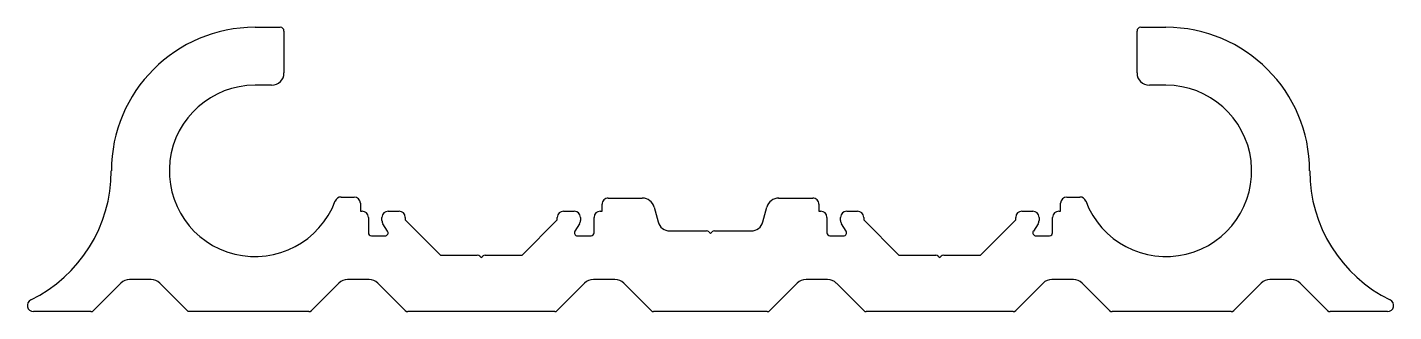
# Model space of a CAD drawing. Extents: x 3 to 114, y 3 to 26.
import ezdxf

# ---------------------------------------------------------------- set-up
doc = ezdxf.new("R2010")
doc.units = 0
doc.layers.get('0').update_dxf_attribs({"linetype": 'CONTINUOUS'})

msp = doc.modelspace()

# ---------------------------------------------------------------- linework, layer by layer
for p, q in [((21.49, 25.66), (23.54, 25.66)), ((93.34, 25.66), (95.39, 25.66)), ((23.84, 25.36), (23.84, 21.96)), ((93.04, 21.96), (93.04, 25.36)), ((22.84, 20.96), (21.49, 20.96)), ((95.39, 20.96), (94.04, 20.96)), ((28.47, 11.89), (29.54, 11.89)), ((30.04, 11.39), (30.04, 10.74)), ((49.65, 10.74), (49.65, 11.3)), ((50.15, 11.8), (52.91, 11.8)), ((63.97, 11.8), (66.73, 11.8)), ((67.23, 11.3), (67.23, 10.74)), ((86.84, 10.74), (86.84, 11.39)), ((87.34, 11.89), (88.41, 11.89)), ((30.04, 10.74), (30.19, 10.74)), ((30.69, 10.24), (30.69, 8.99)), ((31.79, 9.98), (31.79, 10.24)), ((32.29, 10.74), (33.18, 10.74)), ((33.68, 10.24), (33.68, 10.03)), ((33.68, 10.03), (36.54, 7.18)), ((43.15, 7.18), (46.01, 10.03)), ((46.01, 10.03), (46.01, 10.24)), ((46.51, 10.74), (47.39, 10.74)), ((47.89, 10.24), (47.89, 9.98)), ((49, 8.99), (49, 10.24)), ((49.5, 10.74), (49.65, 10.74)), ((53.87, 11.06), (54.19, 9.88)), ((62.69, 9.88), (63.01, 11.06)), ((67.23, 10.74), (67.38, 10.74)), ((67.88, 10.24), (67.88, 8.99)), ((68.99, 9.98), (68.99, 10.24)), ((69.49, 10.74), (70.37, 10.74)), ((70.87, 10.24), (70.87, 10.03)), ((70.87, 10.03), (73.73, 7.18)), ((80.35, 7.18), (83.2, 10.03)), ((83.2, 10.03), (83.2, 10.24)), ((83.7, 10.74), (84.59, 10.74)), ((85.09, 10.24), (85.09, 9.98)), ((86.19, 8.99), (86.19, 10.24)), ((86.69, 10.74), (86.84, 10.74)), ((32.25, 9.12), (31.87, 9.71)), ((47.82, 9.71), (47.44, 9.12)), ((55.15, 9.14), (58.12, 9.14)), ((58.33, 9.05), (58.44, 8.94)), ((58.44, 8.94), (58.55, 9.05)), ((58.77, 9.14), (61.73, 9.14)), ((69.44, 9.12), (69.07, 9.71)), ((85.01, 9.71), (84.63, 9.12)), ((30.94, 8.74), (32.04, 8.74)), ((47.65, 8.74), (48.75, 8.74)), ((68.13, 8.74), (69.23, 8.74)), ((84.84, 8.74), (85.94, 8.74)), ((36.54, 7.18), (39.52, 7.18)), ((39.73, 7.09), (39.84, 6.98)), ((39.84, 6.98), (39.96, 7.09)), ((40.17, 7.18), (43.15, 7.18)), ((73.73, 7.18), (76.71, 7.18)), ((76.92, 7.09), (77.04, 6.98)), ((77.04, 6.98), (77.15, 7.09)), ((77.36, 7.18), (80.35, 7.18)), ((10.61, 4.89), (8.39, 2.67)), ((13.06, 5.19), (11.31, 5.19)), ((16.08, 2.59), (13.77, 4.89)), ((28.29, 4.89), (26.07, 2.67)), ((30.75, 5.19), (29, 5.19)), ((33.68, 2.67), (31.46, 4.89)), ((48.23, 4.89), (46.01, 2.67)), ((50.69, 5.19), (48.94, 5.19)), ((53.62, 2.67), (51.4, 4.89)), ((65.48, 4.89), (63.26, 2.67)), ((67.94, 5.19), (66.19, 5.19)), ((70.87, 2.67), (68.65, 4.89)), ((85.42, 4.89), (83.21, 2.67)), ((87.88, 5.19), (86.13, 5.19)), ((90.81, 2.67), (88.59, 4.89)), ((103.11, 4.89), (100.89, 2.67)), ((105.57, 5.19), (103.82, 5.19)), ((108.49, 2.67), (106.27, 4.89)), ((8.18, 2.59), (3.52, 2.59)), ((25.86, 2.59), (16.08, 2.59)), ((45.8, 2.59), (33.89, 2.59)), ((63.05, 2.59), (53.83, 2.59)), ((82.99, 2.59), (71.08, 2.59)), ((100.68, 2.59), (91.02, 2.59)), ((113.36, 2.59), (108.71, 2.59))]:
    msp.add_line(p, q)
for centre, radius, start, end in [((21.49, 14.01), 11.65, 90, 180), ((23.54, 25.36), 0.3, 360, 89.9351), ((93.34, 25.36), 0.3, 90.0649, 180), ((95.39, 14.01), 11.65, 0, 90), ((22.84, 21.96), 1, 270, 0), ((94.04, 21.96), 1, 180, 270), ((21.49, 14.01), 6.95, 90, 339.4189), ((95.39, 14.01), 6.95, 200.5811, 90), ((-1.82, 14.01), 11.65, 296.0436, 0), ((118.7, 14.01), 11.65, 180, 243.9564), ((28.47, 11.39), 0.5, 90, 159.4189), ((29.54, 11.39), 0.5, 360, 90), ((50.15, 11.3), 0.5, 89.9481, 180), ((52.91, 10.8), 1, 15, 89.9481), ((63.98, 10.8), 1, 90.0519, 165), ((66.73, 11.3), 0.5, 360, 90.0519), ((87.34, 11.39), 0.5, 90, 180), ((88.41, 11.39), 0.5, 20.5811, 90), ((30.19, 10.24), 0.5, 360, 90), ((32.29, 10.24), 0.5, 90, 180), ((32.29, 9.98), 0.5, 180, 212.4712), ((33.18, 10.24), 0.5, 360, 90), ((46.51, 10.24), 0.5, 90, 180), ((47.39, 10.24), 0.5, 360, 90), ((47.39, 9.98), 0.5, 327.5288, 0), ((49.5, 10.24), 0.5, 90, 180), ((67.38, 10.24), 0.5, 360, 90), ((69.49, 10.24), 0.5, 90, 180), ((69.49, 9.98), 0.5, 180, 212.4712), ((70.37, 10.24), 0.5, 360, 90), ((83.7, 10.24), 0.5, 90, 180), ((84.59, 10.24), 0.5, 0, 90), ((84.59, 9.98), 0.5, 327.5288, 0), ((86.69, 10.24), 0.5, 90, 180), ((30.94, 8.99), 0.25, 180, 270), ((32.04, 8.99), 0.25, 270, 32.4712), ((47.65, 8.99), 0.25, 147.5288, 270), ((48.75, 8.99), 0.25, 270, 0), ((55.15, 10.14), 1, 195, 270), ((58.12, 8.84), 0.3, 45, 90), ((58.77, 8.84), 0.3, 90, 135), ((61.73, 10.14), 1, 270, 345), ((68.13, 8.99), 0.25, 180, 270), ((69.23, 8.99), 0.25, 270, 32.4712), ((84.84, 8.99), 0.25, 147.5288, 270), ((85.94, 8.99), 0.25, 270, 0), ((39.52, 6.88), 0.3, 45, 90), ((40.17, 6.88), 0.3, 90, 135), ((76.71, 6.88), 0.3, 45, 90), ((77.36, 6.88), 0.3, 90, 135), ((11.31, 4.19), 1, 90, 135), ((13.06, 4.19), 1, 45, 90), ((29, 4.19), 1, 90, 135), ((30.75, 4.19), 1, 45, 90), ((48.94, 4.19), 1, 90, 135), ((50.69, 4.19), 1, 45, 90), ((66.19, 4.19), 1, 90, 135), ((67.94, 4.19), 1, 45, 90), ((86.13, 4.19), 1, 90, 135), ((87.88, 4.19), 1, 45, 90), ((103.82, 4.19), 1, 90, 135), ((105.57, 4.19), 1, 45, 90), ((3.52, 3.09), 0.5, 116.0436, 270), ((113.36, 3.09), 0.5, 270, 63.9564), ((8.18, 2.89), 0.3, 270, 315), ((25.86, 2.89), 0.3, 270, 315), ((33.89, 2.89), 0.3, 225, 270), ((45.8, 2.89), 0.3, 270, 315), ((53.83, 2.89), 0.3, 225, 270), ((63.05, 2.89), 0.3, 270, 315), ((71.08, 2.89), 0.3, 225, 270), ((82.99, 2.89), 0.3, 270, 315), ((91.02, 2.89), 0.3, 225, 270), ((100.68, 2.89), 0.3, 270, 315), ((108.71, 2.89), 0.3, 225, 270)]:
    msp.add_arc(centre, radius, start, end)

doc.saveas('drawing.dxf')
